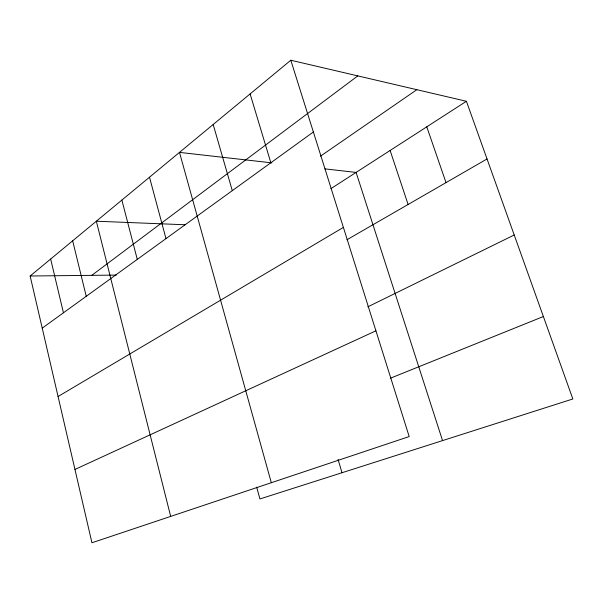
<?xml version="1.0" encoding="UTF-8"?>
<svg xmlns="http://www.w3.org/2000/svg" width="603" height="603" viewBox="0 0 603 603"><rect width="100%" height="100%" fill="white"/><g stroke="black" fill="none" stroke-linecap="round" stroke-linejoin="round"><path stroke-width="0.9" d="M290.804 60.232L409.188 436.557L91.942 542.768L30.15 276.008L290.804 60.232L466.413 101.274L572.85 398.975L259.923 498.96L256.69 487.149M91.777 275.345L357.805 75.888M42.225 328.145L313.379 131.989M320.495 156.162L416.846 89.689M330.866 188.686L466.413 101.274M58.061 396.525L343.393 227.391M346.929 239.76L487.036 158.966M367.853 306.814L514.216 234.989M74.953 469.451L375.925 330.813M390.314 378.254L543.371 316.53M30.15 276.008L116.258 275.081M185.211 224.768L96.337 221.218L170.679 516.409M271.855 162.863L179.483 152.386L271.32 482.717M324.919 168.878L356.102 172.42L442.549 440.612M426.781 126.834L446.016 182.619M390.118 150.479L408.103 204.485M250.117 93.91L270.845 162.757M338.072 459.396L342.014 472.729M213.176 124.497L232.291 190.646M149.499 177.207L165.983 238.615M121.874 200.075L137.28 259.38M72.669 240.816L86.237 296.307M50.66 259.034L63.443 312.791"/></g></svg>
